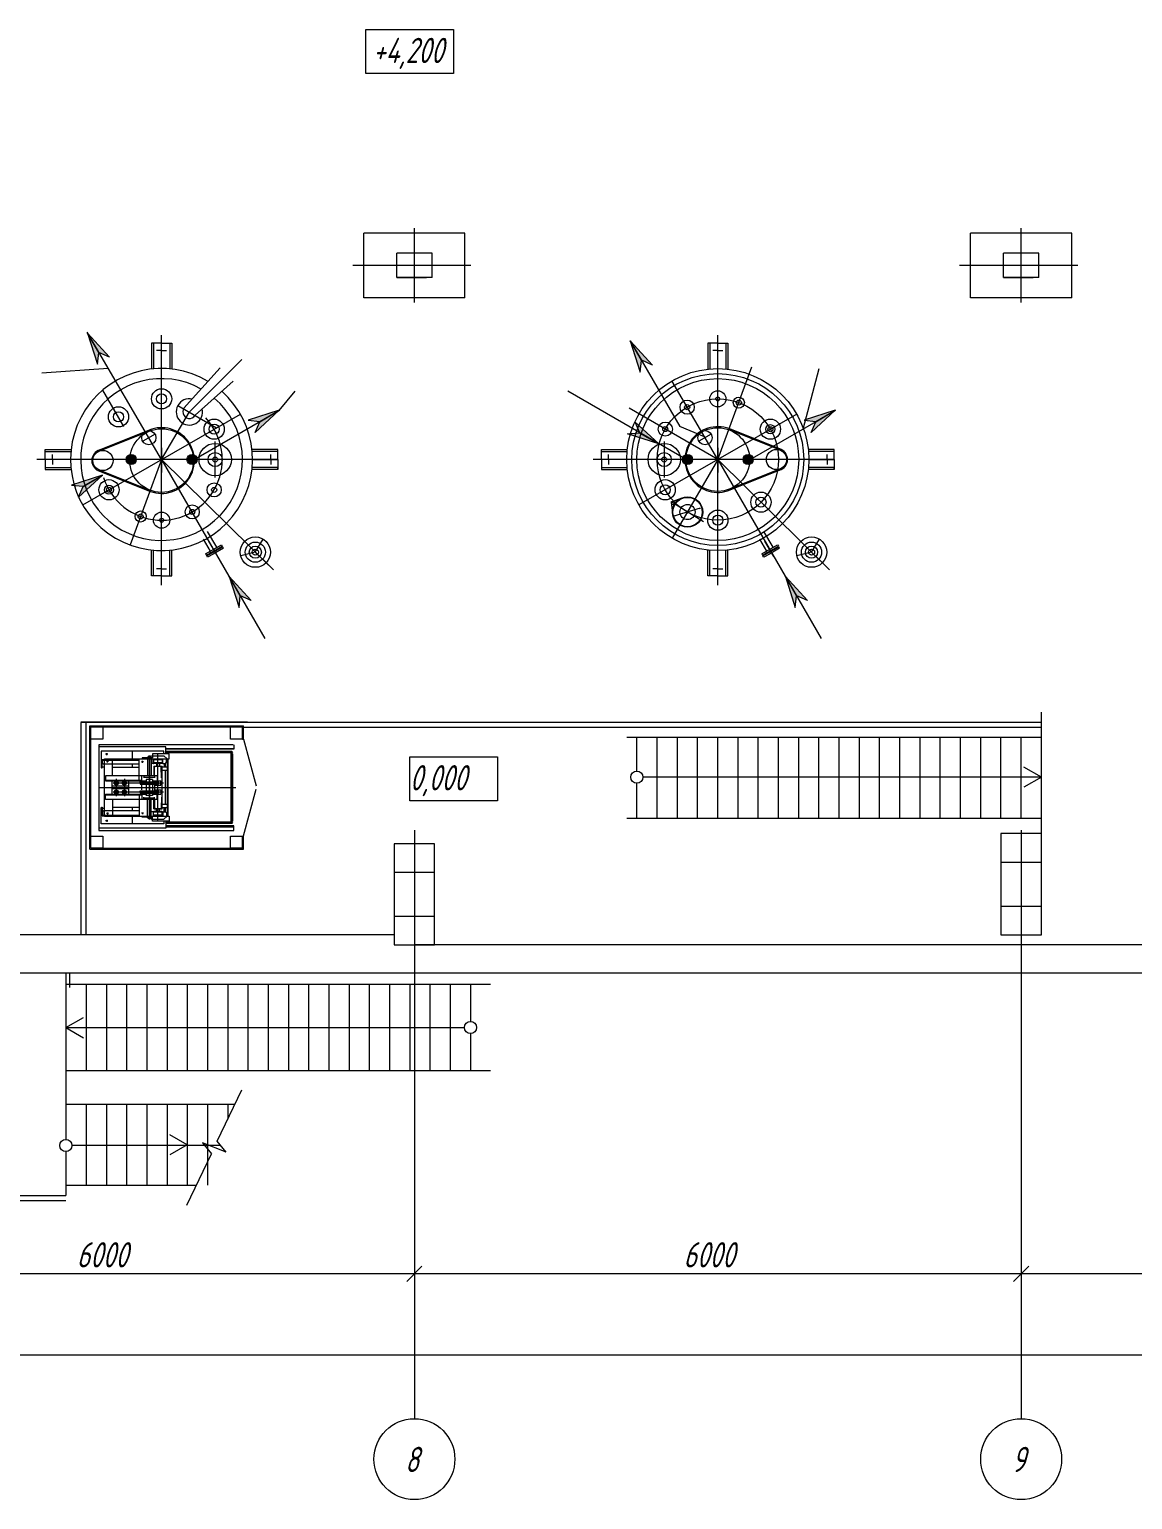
# Model space of a CAD drawing. Header units: millimetres. Extents: x 1663 to 6300, y 431 to 1491.
# Drawn here: x 3793.8 to 3902.9, y 963.4 to 1108.8 of the extents above; entities that cross this region are included whole.
import ezdxf

# ---------------------------------------------------------------- set-up
doc = ezdxf.new("R2010")
doc.units = ezdxf.units.MM
doc.layers.add('Линия связи (Вновь)', color=3, linetype='Continuous', lineweight=60)
doc.layers.add('Строительный', color=251, linetype='Continuous', lineweight=13)
doc.styles.add('Simplex', font='simplex.shx', dxfattribs={"width": 0.7, "oblique": 15})

# ---------------------------------------------------------------- blocks, each defined once
blk = doc.blocks.new('A$C0AA457AC')
at = {"layer": 'Строительный', "ltscale": 100}
h = blk.add_hatch(color=256, dxfattribs=at)
h.paths.add_polyline_path([(379.97, 241.24), (381.02, 240.76), (378.84, 243.15)])
h.paths.add_polyline_path([(378.84, 243.15), (379.82, 240.07), (379.94, 241.22)])
h = blk.add_hatch(color=256, dxfattribs=at)
h.paths.add_polyline_path([(433.64, 240.46), (434.69, 239.98), (432.51, 242.37)])
h.paths.add_polyline_path([(432.51, 242.37), (433.49, 239.29), (433.61, 240.44)])
h = blk.add_hatch(color=256, dxfattribs=at)
h.paths.add_polyline_path([(395.87, 234.38), (395.4, 233.32), (397.78, 235.51)])
h.paths.add_polyline_path([(397.78, 235.51), (394.71, 234.52), (395.86, 234.41)])
h = blk.add_hatch(color=256, dxfattribs=at)
h.paths.add_polyline_path([(433.41, 233.32), (432.94, 234.37), (435.32, 232.2)])
h.paths.add_polyline_path([(435.32, 232.2), (432.24, 233.18), (433.39, 233.29)])
h = blk.add_hatch(color=256, dxfattribs=at)
h.paths.add_polyline_path([(450.87, 234.38), (450.4, 233.32), (452.78, 235.51)])
h.paths.add_polyline_path([(452.78, 235.51), (449.71, 234.52), (450.86, 234.41)])
for points in [[(382.66, 230.64, 0.414214), (383.16, 230.14), (383.16, 230.64), (383.66, 230.64, 1)], [(383.16, 230.14, 0.414214), (383.66, 230.64), (383.16, 230.64)], [(389.67, 230.64, -0.414214), (389.17, 230.14), (389.17, 230.64), (388.67, 230.64, -1)], [(389.17, 230.14, -0.414214), (388.67, 230.64), (389.17, 230.64)], [(437.66, 230.64, 0.414214), (438.16, 230.14), (438.16, 230.64), (438.66, 230.64, 1)], [(438.16, 230.14, 0.414214), (438.66, 230.64), (438.16, 230.64)], [(444.67, 230.64, -0.414214), (444.17, 230.14), (444.17, 230.64), (443.67, 230.64, -1)], [(444.17, 230.14, -0.414214), (443.67, 230.64), (444.17, 230.64)]]:
    blk.add_hatch(color=256, dxfattribs=at).paths.add_polyline_path(points)
h = blk.add_hatch(color=256, dxfattribs=at)
h.paths.add_polyline_path([(378.41, 227.97), (377.94, 226.91), (380.32, 229.09)])
h.paths.add_polyline_path([(380.32, 229.09), (377.24, 228.11), (378.39, 228)])
h = blk.add_hatch(color=256, dxfattribs=at)
h.paths.add_polyline_path([(393.96, 217.17), (395.02, 216.69), (392.84, 219.08)])
h.paths.add_polyline_path([(392.84, 219.08), (393.82, 216), (393.93, 217.15)])
h = blk.add_hatch(color=256, dxfattribs=at)
h.paths.add_polyline_path([(448.96, 217.17), (450.02, 216.69), (447.84, 219.08)])
h.paths.add_polyline_path([(447.84, 219.08), (448.82, 216), (448.93, 217.15)])
for p, q in [((406.35, 273.18), (415.04, 273.18)), ((406.35, 268.81), (406.35, 273.18)), ((415.04, 273.18), (415.04, 268.81)), ((415.04, 268.81), (406.35, 268.81)), ((406.16, 246.64), (406.16, 253.04)), ((416.16, 253.04), (406.16, 253.04)), ((411.16, 246.18), (411.16, 253.51)), ((416.16, 246.64), (416.16, 253.04)), ((466.16, 246.64), (466.16, 253.04)), ((476.16, 253.04), (466.16, 253.04)), ((471.16, 246.18), (471.16, 253.51)), ((476.16, 246.64), (476.16, 253.04)), ((409.41, 248.64), (409.41, 251.04)), ((412.86, 251.04), (409.41, 251.04)), ((412.91, 251.04), (409.96, 251.04)), ((412.91, 248.64), (412.91, 251.04)), ((469.41, 248.64), (469.41, 251.04)), ((472.86, 251.04), (469.41, 251.04)), ((472.91, 251.04), (469.96, 251.04)), ((472.91, 248.64), (472.91, 251.04)), ((416.75, 249.84), (405.06, 249.84)), ((409.41, 248.64), (412.36, 248.64)), ((412.91, 248.64), (409.46, 248.64)), ((476.75, 249.84), (465.06, 249.84)), ((469.41, 248.64), (472.36, 248.64)), ((472.91, 248.64), (469.46, 248.64)), ((416.16, 246.64), (406.16, 246.64)), ((476.16, 246.64), (466.16, 246.64)), ((386.16, 230.64), (378.8, 243.23)), ((378.84, 243.15), (378.84, 243.12)), ((378.84, 243.15), (381.02, 240.76)), ((379.97, 241.24), (378.84, 243.15)), ((379.94, 241.22), (378.84, 243.15)), ((378.84, 243.15), (379.82, 240.07)), ((386.16, 218.23), (386.16, 242.93)), ((441.16, 218.23), (441.16, 242.93)), ((386.16, 242.14), (385.16, 242.14)), ((385.16, 242.14), (385.16, 239.58)), ((385.36, 242.14), (385.36, 239.6)), ((386.16, 241.44), (385.66, 241.44)), ((386.16, 242.14), (387.16, 242.14)), ((386.16, 241.44), (386.66, 241.44)), ((386.96, 242.14), (386.96, 239.6)), ((387.16, 242.14), (387.16, 239.58)), ((432.51, 242.37), (437.4, 233.91)), ((432.51, 242.37), (432.51, 242.35)), ((432.51, 242.37), (434.69, 239.98)), ((433.64, 240.46), (432.51, 242.37)), ((433.61, 240.44), (432.51, 242.37)), ((432.51, 242.37), (433.49, 239.29)), ((441.16, 242.14), (440.16, 242.14)), ((440.16, 242.14), (440.16, 239.58)), ((440.36, 242.14), (440.36, 239.6)), ((441.16, 241.44), (440.66, 241.44)), ((441.16, 242.14), (442.16, 242.14)), ((441.16, 241.44), (441.66, 241.44)), ((441.96, 242.14), (441.96, 239.6)), ((442.16, 242.14), (442.16, 239.58)), ((379.82, 240.07), (379.94, 241.22)), ((379.82, 240.07), (379.94, 241.22)), ((381.02, 240.76), (379.97, 241.24)), ((381.02, 240.76), (379.97, 241.24)), ((388.91, 235.35), (394.08, 240.52)), ((433.49, 239.29), (433.61, 240.44)), ((433.49, 239.29), (433.61, 240.44)), ((434.69, 239.98), (433.64, 240.46)), ((434.69, 239.98), (433.64, 240.46)), ((380.89, 239.66), (374.33, 239.19)), ((388.34, 235.68), (391.96, 239.7)), ((441.16, 230.64), (444.54, 239.8)), ((449.6, 233.66), (451.18, 239.63)), ((380.33, 237.49), (382.4, 233.91)), ((393.25, 238.4), (389.47, 235.02)), ((399.33, 237.4), (397.76, 235.48)), ((438.02, 230.64), (426.32, 237.4)), ((441.16, 230.64), (436.62, 238.41)), ((387.78, 236), (391.6, 233.78)), ((441.16, 230.64), (432.39, 235.72)), ((378.36, 226.15), (393.96, 235.13)), ((386.16, 230.64), (388.91, 235.35)), ((389.37, 230.64), (397.83, 235.52)), ((397.78, 235.51), (394.71, 234.52)), ((394.71, 234.52), (395.86, 234.41)), ((394.71, 234.52), (395.86, 234.41)), ((397.78, 235.51), (395.4, 233.32)), ((395.4, 233.32), (395.87, 234.38)), ((395.4, 233.32), (395.87, 234.38)), ((395.86, 234.41), (397.78, 235.51)), ((395.87, 234.38), (397.78, 235.51)), ((432.94, 234.37), (433.41, 233.32)), ((432.94, 234.37), (433.41, 233.32)), ((435.32, 232.2), (432.94, 234.37)), ((448.96, 235.13), (433.36, 226.15)), ((444.37, 230.64), (452.83, 235.52)), ((452.78, 235.51), (449.71, 234.52)), ((449.71, 234.52), (450.86, 234.41)), ((449.71, 234.52), (450.86, 234.41)), ((452.78, 235.51), (450.4, 233.32)), ((450.4, 233.32), (450.87, 234.38)), ((450.4, 233.32), (450.87, 234.38)), ((450.86, 234.41), (452.78, 235.51)), ((450.87, 234.38), (452.78, 235.51)), ((379.86, 231.52), (384.97, 233.57)), ((379.89, 231.43), (385.01, 233.47)), ((385.51, 233.15), (384.29, 232.45)), ((432.24, 233.18), (433.39, 233.29)), ((432.24, 233.18), (433.39, 233.29)), ((435.32, 232.2), (432.24, 233.18)), ((433.39, 233.29), (435.32, 232.2)), ((433.41, 233.32), (435.32, 232.2)), ((439.85, 232.89), (437.4, 233.91)), ((440.51, 233.15), (439.29, 232.45)), ((447.43, 231.53), (442.32, 233.57)), ((447.47, 231.62), (442.35, 233.67)), ((374.66, 230.64), (374.66, 231.64)), ((374.66, 231.64), (377.22, 231.64)), ((374.66, 230.64), (374.66, 231.64)), ((374.66, 231.64), (377.22, 231.64)), ((374.66, 231.44), (377.2, 231.44)), ((374.66, 231.44), (377.2, 231.44)), ((386.16, 229.48), (386.16, 231.91)), ((386.16, 231.81), (386.16, 229.37)), ((391.46, 228.88), (391.46, 232.43)), ((397.66, 231.64), (395.1, 231.64)), ((397.66, 231.44), (395.12, 231.44)), ((397.66, 230.64), (397.66, 231.64)), ((429.66, 230.64), (429.66, 231.64)), ((429.66, 231.64), (432.22, 231.64)), ((429.66, 231.44), (432.2, 231.44)), ((435.86, 232.41), (435.86, 228.86)), ((441.16, 231.81), (441.16, 229.37)), ((452.66, 231.64), (450.1, 231.64)), ((452.66, 231.44), (450.12, 231.44)), ((452.66, 230.64), (452.66, 231.64)), ((397.66, 230.64), (373.82, 230.64)), ((374.66, 230.64), (374.66, 229.64)), ((374.66, 230.64), (374.66, 229.64)), ((374.66, 229.84), (377.2, 229.84)), ((374.66, 229.84), (377.2, 229.84)), ((375.36, 230.64), (375.36, 231.14)), ((375.36, 230.64), (375.36, 231.14)), ((375.36, 230.64), (375.36, 230.14)), ((375.36, 230.64), (375.36, 230.14)), ((386.16, 230.64), (383.05, 222.2)), ((386.16, 230.64), (397.21, 219.72)), ((386.19, 230.59), (396.38, 212.94)), ((391.44, 230.66), (391.46, 230.64)), ((393.7, 230.64), (393.68, 230.66)), ((397.66, 229.84), (395.12, 229.84)), ((395.16, 230.64), (397.66, 230.64)), ((395.16, 230.64), (397.66, 230.64)), ((396.96, 230.64), (396.96, 231.14)), ((397.66, 230.64), (396.96, 230.64)), ((396.96, 230.64), (396.96, 230.14)), ((397.66, 230.64), (397.66, 229.64)), ((397.66, 230.64), (397.66, 230.64)), ((397.66, 229.64), (397.66, 229.84)), ((452.66, 230.64), (428.82, 230.64)), ((429.66, 230.64), (429.66, 229.64)), ((429.66, 229.84), (432.2, 229.84)), ((430.36, 230.64), (430.36, 231.14)), ((430.36, 230.64), (430.36, 230.14)), ((441.13, 230.59), (436.66, 222.85)), ((441.16, 230.64), (452.21, 219.72)), ((441.19, 230.59), (451.38, 212.94)), ((447.43, 229.76), (442.32, 227.71)), ((448.7, 230.64), (448.68, 230.66)), ((452.66, 229.84), (450.12, 229.84)), ((450.16, 230.64), (452.66, 230.64)), ((450.16, 230.64), (452.66, 230.64)), ((451.96, 230.64), (451.96, 231.14)), ((452.66, 230.64), (451.96, 230.64)), ((451.96, 230.64), (451.96, 230.14)), ((452.66, 230.64), (452.66, 229.64)), ((452.66, 230.64), (452.66, 230.64)), ((452.66, 229.64), (452.66, 229.84)), ((374.66, 229.64), (377.22, 229.64)), ((374.66, 229.64), (377.22, 229.64)), ((380.32, 229.09), (377.24, 228.11)), ((380.32, 229.09), (377.94, 226.91)), ((378.39, 228), (380.32, 229.09)), ((378.41, 227.97), (380.32, 229.09)), ((379.86, 229.57), (384.97, 227.52)), ((379.89, 229.66), (385.01, 227.61)), ((397.66, 229.64), (395.1, 229.64)), ((429.66, 229.64), (432.22, 229.64)), ((447.47, 229.67), (442.35, 227.62)), ((452.66, 229.64), (450.1, 229.64)), ((377.24, 228.11), (378.39, 228)), ((377.24, 228.11), (378.39, 228)), ((377.94, 226.91), (378.41, 227.97)), ((377.94, 226.91), (378.41, 227.97)), ((436.55, 226.45), (437.65, 226.85)), ((439.73, 224.47), (436.55, 226.45)), ((436.55, 226.45), (436.67, 225.29)), ((436.84, 225.08), (439.44, 225.85)), ((439.36, 225.88), (439.39, 225.78)), ((436.88, 225.15), (436.91, 225.04)), ((439.47, 224.53), (439.39, 224.58)), ((439.56, 224.68), (439.47, 224.53)), ((439.56, 224.68), (439.48, 224.73)), ((390.27, 222.77), (390.96, 221.58)), ((391.49, 221.42), (390.5, 223.14)), ((391.62, 221.96), (390.71, 223.53)), ((391.71, 221.04), (390.82, 222.58)), ((395.43, 221.48), (396.22, 222.76)), ((445.27, 222.77), (445.96, 221.58)), ((446.49, 221.42), (445.5, 223.14)), ((446.62, 221.96), (445.71, 223.53)), ((446.71, 221.04), (445.82, 222.58)), ((450.43, 221.48), (451.22, 222.76)), ((385.16, 219.14), (385.16, 221.7)), ((385.16, 219.14), (385.16, 221.7)), ((385.36, 219.14), (385.36, 221.68)), ((385.36, 219.14), (385.36, 221.68)), ((386.96, 219.14), (386.96, 221.68)), ((386.96, 219.14), (386.96, 221.68)), ((387.16, 219.14), (387.16, 221.7)), ((387.16, 219.14), (387.16, 221.7)), ((390.51, 221.32), (392.07, 222.22)), ((390.51, 221.32), (390.59, 221.17)), ((390.59, 221.17), (392.15, 222.07)), ((390.62, 221.12), (392.18, 222.02)), ((390.71, 220.97), (390.62, 221.12)), ((391.27, 221.29), (390.71, 220.97)), ((390.82, 221.3), (390.86, 221.29)), ((390.86, 221.29), (391.92, 221.9)), ((391.05, 221.43), (390.9, 221.35)), ((390.93, 221.29), (390.92, 221.32)), ((392.27, 221.87), (391.27, 221.29)), ((391.4, 221.58), (391.28, 221.78)), ((391.7, 221.81), (391.85, 221.89)), ((391.88, 221.84), (391.86, 221.86)), ((391.93, 221.94), (391.92, 221.9)), ((392.07, 222.22), (392.15, 222.07)), ((392.27, 221.87), (392.18, 222.02)), ((395.43, 221.48), (393.98, 221.11)), ((395.43, 221.48), (395.43, 221.48)), ((395.43, 221.48), (395.43, 221.48)), ((395.43, 221.48), (395.43, 221.48)), ((395.43, 221.48), (395.43, 221.48)), ((395.43, 221.48), (397.21, 219.72)), ((395.43, 221.48), (395.43, 221.48)), ((395.43, 221.48), (395.43, 221.48)), ((440.16, 219.14), (440.16, 221.7)), ((440.36, 219.14), (440.36, 221.68)), ((441.96, 219.14), (441.96, 221.68)), ((442.16, 219.14), (442.16, 221.7)), ((445.51, 221.32), (447.07, 222.22)), ((445.51, 221.32), (445.59, 221.17)), ((445.59, 221.17), (447.15, 222.07)), ((445.62, 221.12), (447.18, 222.02)), ((445.71, 220.97), (445.62, 221.12)), ((446.27, 221.29), (445.71, 220.97)), ((445.82, 221.3), (445.86, 221.29)), ((445.86, 221.29), (446.92, 221.9)), ((446.05, 221.43), (445.9, 221.35)), ((445.93, 221.29), (445.92, 221.32)), ((447.27, 221.87), (446.27, 221.29)), ((446.4, 221.58), (446.28, 221.78)), ((446.7, 221.81), (446.85, 221.89)), ((446.88, 221.84), (446.86, 221.86)), ((446.93, 221.94), (446.92, 221.9)), ((447.07, 222.22), (447.15, 222.07)), ((447.27, 221.87), (447.18, 222.02)), ((450.43, 221.48), (448.98, 221.11)), ((450.43, 221.48), (450.43, 221.48)), ((450.43, 221.48), (450.43, 221.48)), ((450.43, 221.48), (450.43, 221.48)), ((450.43, 221.48), (450.43, 221.48)), ((450.43, 221.48), (452.21, 219.72)), ((450.43, 221.48), (450.43, 221.48)), ((450.43, 221.48), (450.43, 221.48)), ((386.16, 219.84), (385.66, 219.84)), ((386.16, 219.84), (385.66, 219.84)), ((386.16, 219.84), (386.66, 219.84)), ((386.16, 219.84), (386.66, 219.84)), ((441.16, 219.84), (440.66, 219.84)), ((441.16, 219.84), (441.66, 219.84)), ((386.16, 219.14), (385.16, 219.14)), ((386.16, 219.14), (385.16, 219.14)), ((386.16, 219.14), (387.16, 219.14)), ((386.16, 219.14), (387.16, 219.14)), ((392.84, 219.08), (392.83, 219.05)), ((392.84, 219.08), (395.02, 216.69)), ((393.96, 217.17), (392.84, 219.08)), ((393.93, 217.15), (392.84, 219.08)), ((392.84, 219.08), (393.82, 216)), ((441.16, 219.14), (440.16, 219.14)), ((441.16, 219.14), (442.16, 219.14)), ((447.84, 219.08), (447.83, 219.05)), ((447.84, 219.08), (450.02, 216.69)), ((448.96, 217.17), (447.84, 219.08)), ((448.93, 217.15), (447.84, 219.08)), ((447.84, 219.08), (448.82, 216)), ((393.82, 216), (393.93, 217.15)), ((393.82, 216), (393.93, 217.15)), ((395.02, 216.69), (393.96, 217.17)), ((395.02, 216.69), (393.96, 217.17)), ((448.82, 216), (448.93, 217.15)), ((448.82, 216), (448.93, 217.15)), ((450.02, 216.69), (448.96, 217.17)), ((450.02, 216.69), (448.96, 217.17)), ((473.16, 193.64), (473.16, 205.64)), ((394.66, 204.68), (378.16, 204.68)), ((378.16, 204.64), (378.16, 183.64)), ((473.16, 204.64), (378.16, 204.64)), ((378.66, 204.64), (378.66, 183.64)), ((379.06, 204.3), (394.26, 204.3)), ((379.06, 192.1), (379.06, 204.3)), ((379.16, 204.2), (394.16, 204.2)), ((379.16, 192.2), (379.16, 204.2)), ((379.16, 204.2), (380.36, 204.2)), ((379.16, 203), (379.16, 204.2)), ((380.36, 204.2), (380.36, 203)), ((392.96, 204.2), (394.16, 204.2)), ((392.96, 203), (392.96, 204.2)), ((394.16, 203), (394.16, 204.2)), ((394.16, 204.2), (394.16, 203)), ((394.26, 203), (394.26, 204.3)), ((473.16, 204.14), (394.26, 204.14)), ((380.36, 203), (379.16, 203)), ((393.25, 202.44), (379.97, 202.44)), ((379.97, 202.44), (379.97, 193.96)), ((386.58, 202.23), (379.97, 202.23)), ((386.58, 201.53), (386.58, 202.23)), ((394.16, 203), (392.96, 203)), ((393.31, 202.44), (393.31, 201.98)), ((394.16, 203), (394.26, 203)), ((394.26, 203), (395.51, 198.36)), ((473.16, 203.14), (432.16, 203.14)), ((433.16, 199.83), (433.16, 203.14)), ((435.16, 195.14), (435.16, 203.14)), ((437.16, 195.14), (437.16, 203.14)), ((439.16, 195.14), (439.16, 203.14)), ((441.16, 195.14), (441.16, 203.14)), ((443.16, 195.14), (443.16, 203.14)), ((445.16, 195.14), (445.16, 203.14)), ((447.16, 195.14), (447.16, 203.14)), ((449.16, 195.14), (449.16, 203.14)), ((451.16, 195.14), (451.16, 203.14)), ((453.16, 195.14), (453.16, 203.14)), ((455.16, 195.14), (455.16, 203.14)), ((457.16, 195.14), (457.16, 203.14)), ((459.16, 195.14), (459.16, 203.14)), ((461.16, 195.14), (461.16, 203.14)), ((463.16, 195.14), (463.16, 203.14)), ((465.16, 195.14), (465.16, 203.14)), ((467.16, 195.14), (467.16, 203.14)), ((469.16, 195.14), (469.16, 203.14)), ((471.16, 195.14), (471.16, 203.14)), ((386.38, 201.79), (380.2, 201.79)), ((380.2, 201.79), (380.2, 200.22)), ((380.23, 200.15), (380.23, 200.94)), ((380.23, 200.94), (380.3, 200.94)), ((380.3, 200.15), (380.3, 200.99)), ((380.3, 200.99), (380.51, 200.99)), ((380.32, 200.6), (380.32, 200.92)), ((380.32, 200.92), (383.95, 200.92)), ((380.51, 201.03), (386.91, 201.03)), ((380.51, 195.37), (380.51, 201.03)), ((380.84, 201.49), (380.62, 201.49)), ((380.83, 201.49), (380.62, 201.49)), ((380.92, 200.76), (380.71, 200.76)), ((380.73, 201.41), (380.73, 201.59)), ((380.73, 201.39), (380.73, 201.58)), ((380.82, 200.67), (380.82, 200.86)), ((381.31, 199.37), (381.31, 201.03)), ((383.29, 201.03), (383.29, 201.79)), ((383.95, 198.93), (383.95, 201.03)), ((384.38, 200.75), (384.17, 200.75)), ((385.27, 201.14), (384.24, 201.14)), ((384.24, 201.14), (384.24, 201.03)), ((384.28, 200.66), (384.28, 200.85)), ((385.12, 201.2), (384.78, 201.2)), ((384.78, 201.2), (384.78, 201.14)), ((384.78, 201.03), (384.78, 199.37)), ((385.06, 201.28), (384.84, 201.28)), ((384.84, 201.28), (384.84, 201.2)), ((384.95, 195.04), (384.95, 201.36)), ((384.95, 201.36), (384.95, 195.04)), ((385.06, 201.2), (385.17, 201.34)), ((385.06, 201.28), (385.06, 201.2)), ((385.12, 201.14), (385.12, 201.2)), ((385.12, 201.03), (385.12, 199.37)), ((385.17, 201.34), (386.39, 201.34)), ((386.91, 201.53), (385.27, 201.53)), ((385.27, 201.53), (385.27, 201.14)), ((385.32, 200.59), (385.32, 201.03)), ((385.4, 200.98), (385.37, 200.93)), ((385.37, 200.93), (385.37, 200.63)), ((386.22, 200.93), (385.37, 200.93)), ((386.19, 200.98), (385.4, 200.98)), ((385.59, 200.93), (385.59, 200.98)), ((385.8, 194.83), (385.8, 201.57)), ((386.01, 200.93), (386.01, 200.98)), ((386.19, 200.98), (386.22, 200.93)), ((386.22, 200.93), (386.22, 200.63)), ((386.28, 200.59), (386.28, 201.03)), ((386.38, 201.53), (386.38, 201.79)), ((386.39, 201.34), (386.7, 201.03)), ((386.56, 200.59), (386.66, 200.7)), ((386.58, 202.07), (393.31, 202.07)), ((393.31, 201.98), (386.58, 201.98)), ((393.1, 201.77), (386.65, 201.77)), ((393.1, 201.7), (386.65, 201.7)), ((393.1, 201.63), (386.65, 201.63)), ((386.66, 200.7), (386.66, 201.03)), ((386.72, 201.03), (386.72, 195.37)), ((386.77, 201.03), (386.77, 195.37)), ((386.91, 201.03), (386.91, 201.53)), ((393.03, 194.86), (393.03, 201.55)), ((393.1, 194.7), (393.1, 201.7)), ((393.17, 201.55), (393.17, 194.86)), ((410.7, 201.25), (419.39, 201.25)), ((410.7, 196.88), (410.7, 201.25)), ((419.39, 201.25), (419.39, 196.88)), ((380.2, 200.22), (380.23, 200.15)), ((380.23, 200.15), (380.3, 200.15)), ((380.3, 200.25), (380.51, 200.25)), ((380.42, 200.5), (380.32, 200.6)), ((383.95, 200.5), (380.42, 200.5)), ((385.71, 199.37), (380.6, 199.37)), ((380.6, 199.37), (380.6, 198.85)), ((383.95, 200.18), (381.31, 200.18)), ((383.29, 200.18), (383.29, 200.5)), ((384.21, 198.85), (384.21, 199.37)), ((384.36, 199.23), (385.51, 199.23)), ((384.42, 199.29), (384.42, 199.16)), ((385.32, 200.59), (385.12, 200.59)), ((385.32, 200.59), (385.35, 200.59)), ((385.35, 200.59), (385.37, 200.63)), ((385.4, 200.57), (385.37, 200.63)), ((386.22, 200.63), (385.37, 200.63)), ((385.39, 200.32), (385.39, 199.37)), ((385.39, 200.32), (386.22, 200.32)), ((386.19, 200.57), (385.4, 200.57)), ((385.45, 199.37), (385.46, 200.22)), ((385.45, 199.29), (385.45, 199.16)), ((385.46, 200.22), (385.52, 200.29)), ((386.08, 200.29), (385.52, 200.29)), ((385.65, 200.57), (385.65, 200.32)), ((385.71, 199.37), (385.71, 198.85)), ((385.94, 200.57), (385.94, 200.32)), ((386.13, 200.22), (386.08, 200.29)), ((386.15, 199.16), (386.13, 200.22)), ((386.19, 200.57), (386.22, 200.63)), ((386.24, 200.59), (386.22, 200.63)), ((386.22, 196.08), (386.22, 200.32)), ((386.72, 200.2), (386.22, 200.2)), ((386.72, 199.9), (386.22, 199.9)), ((386.28, 200.59), (386.24, 200.59)), ((386.28, 200.59), (386.56, 200.59)), ((386.4, 200.59), (386.4, 200.2)), ((386.56, 200.2), (386.56, 200.59)), ((386.56, 196.51), (386.56, 199.9)), ((473.16, 199.23), (433.76, 199.23)), ((473.16, 199.23), (471.43, 200.23)), ((473.16, 199.23), (471.43, 198.23)), ((379.97, 198.2), (393.5, 198.2)), ((380.6, 198.93), (384.21, 198.93)), ((380.6, 198.85), (384.21, 198.85)), ((381.26, 197.55), (381.26, 198.85)), ((382.88, 198.33), (381.26, 198.33)), ((382.88, 198.08), (381.26, 198.08)), ((381.37, 198.65), (386.35, 198.65)), ((381.37, 197.76), (386.35, 197.76)), ((381.6, 198.79), (381.51, 198.64)), ((381.51, 198.64), (381.6, 198.5)), ((381.6, 197.9), (381.51, 197.75)), ((381.51, 197.75), (381.6, 197.61)), ((381.76, 198.79), (381.6, 198.79)), ((381.6, 198.5), (381.76, 198.5)), ((381.76, 197.9), (381.6, 197.9)), ((381.68, 199.06), (381.68, 197.35)), ((381.84, 198.65), (381.76, 198.79)), ((381.76, 198.5), (381.84, 198.65)), ((381.84, 197.76), (381.76, 197.9)), ((381.76, 197.61), (381.84, 197.76)), ((382.4, 198.79), (382.31, 198.64)), ((382.31, 198.64), (382.4, 198.5)), ((382.4, 197.9), (382.31, 197.75)), ((382.31, 197.75), (382.4, 197.61)), ((382.56, 198.79), (382.4, 198.79)), ((382.4, 198.5), (382.56, 198.5)), ((382.56, 197.9), (382.4, 197.9)), ((382.48, 199.06), (382.48, 197.35)), ((382.64, 198.65), (382.56, 198.79)), ((382.56, 198.5), (382.64, 198.65)), ((382.64, 197.76), (382.56, 197.9)), ((382.56, 197.61), (382.64, 197.76)), ((382.88, 198.85), (382.88, 197.55)), ((384.05, 198.74), (384.05, 198.77)), ((384.05, 198.77), (385.85, 198.77)), ((384.15, 198.71), (384.05, 198.74)), ((384.15, 198.58), (384.05, 198.56)), ((384.05, 198.56), (384.05, 198.52)), ((384.05, 198.52), (385.85, 198.52)), ((384.05, 197.85), (384.05, 197.88)), ((384.05, 197.88), (385.85, 197.88)), ((384.15, 197.82), (384.05, 197.85)), ((384.15, 198.71), (385.75, 198.71)), ((384.15, 198.71), (384.15, 198.58)), ((384.15, 198.58), (385.75, 198.58)), ((384.15, 197.82), (385.75, 197.82)), ((384.15, 197.69), (384.15, 197.82)), ((384.21, 198.85), (384.63, 198.85)), ((384.21, 197.97), (384.21, 198.43)), ((385.27, 198.99), (384.63, 198.99)), ((384.63, 198.99), (384.63, 198.77)), ((384.63, 198.52), (384.63, 197.88)), ((385.27, 198.99), (385.27, 198.77)), ((385.27, 198.85), (385.71, 198.85)), ((385.27, 198.52), (385.27, 197.88)), ((385.45, 198.52), (385.45, 197.88)), ((385.55, 198.85), (386.08, 198.85)), ((385.55, 198.85), (385.55, 198.77)), ((385.55, 198.45), (385.55, 198.52)), ((385.55, 198.45), (386.08, 198.45)), ((385.55, 197.96), (386.08, 197.96)), ((385.55, 197.96), (385.55, 197.88)), ((385.75, 198.71), (385.85, 198.74)), ((385.75, 198.71), (385.75, 198.58)), ((385.75, 198.58), (385.85, 198.56)), ((385.75, 197.82), (385.85, 197.85)), ((385.75, 197.69), (385.75, 197.82)), ((385.85, 198.74), (385.85, 198.77)), ((385.85, 198.56), (385.85, 198.52)), ((385.85, 197.85), (385.85, 197.88)), ((386.08, 198.45), (386.08, 198.85)), ((386.08, 197.96), (386.08, 197.56)), ((386.15, 199.16), (386.22, 199.14)), ((394.26, 193.41), (395.51, 198.04)), ((433.16, 195.14), (433.16, 198.63)), ((380.6, 197.03), (380.6, 197.55)), ((380.6, 197.55), (384.21, 197.55)), ((380.6, 197.48), (384.21, 197.48)), ((385.71, 197.03), (380.6, 197.03)), ((381.31, 197.03), (381.31, 195.37)), ((381.6, 197.61), (381.76, 197.61)), ((382.4, 197.61), (382.56, 197.61)), ((383.95, 197.48), (383.95, 195.37)), ((384.15, 197.69), (384.05, 197.67)), ((384.05, 197.67), (384.05, 197.63)), ((384.05, 197.63), (385.85, 197.63)), ((384.15, 197.69), (385.75, 197.69)), ((384.21, 197.55), (384.21, 197.03)), ((384.21, 197.55), (384.63, 197.55)), ((384.34, 197.18), (385.5, 197.18)), ((384.42, 197.12), (384.42, 197.24)), ((384.63, 197.63), (384.63, 197.38)), ((385.27, 197.41), (384.63, 197.41)), ((384.78, 195.37), (384.78, 197.03)), ((385.12, 195.37), (385.12, 197.03)), ((385.27, 197.63), (385.27, 197.41)), ((385.27, 197.55), (385.71, 197.55)), ((385.39, 196.08), (385.39, 197.03)), ((385.45, 197.12), (385.45, 197.24)), ((385.45, 197.03), (385.46, 196.18)), ((385.55, 197.56), (385.55, 197.63)), ((385.55, 197.56), (386.08, 197.56)), ((385.71, 197.03), (385.71, 197.55)), ((385.75, 197.69), (385.85, 197.67)), ((385.85, 197.67), (385.85, 197.63)), ((386.15, 197.24), (386.13, 196.18)), ((386.15, 197.24), (386.22, 197.26)), ((386.72, 196.51), (386.22, 196.51)), ((419.39, 196.88), (410.7, 196.88)), ((380.2, 196.19), (380.23, 196.25)), ((380.2, 194.61), (380.2, 196.19)), ((380.23, 196.25), (380.3, 196.25)), ((380.23, 196.25), (380.23, 195.46)), ((380.23, 195.46), (380.3, 195.46)), ((380.3, 196.25), (380.3, 195.41)), ((380.3, 196.16), (380.51, 196.16)), ((380.3, 195.41), (380.51, 195.41)), ((380.42, 195.9), (380.32, 195.8)), ((380.32, 195.8), (380.32, 195.48)), ((380.32, 195.48), (383.95, 195.48)), ((383.95, 195.9), (380.42, 195.9)), ((380.51, 195.37), (386.91, 195.37)), ((380.83, 194.92), (380.62, 194.92)), ((380.92, 195.64), (380.71, 195.64)), ((380.73, 195.01), (380.73, 194.82)), ((380.82, 195.74), (380.82, 195.55)), ((383.95, 196.22), (381.31, 196.22)), ((383.29, 195.9), (383.29, 196.22)), ((383.29, 194.61), (383.29, 195.37)), ((384.38, 195.65), (384.17, 195.65)), ((384.24, 195.27), (384.24, 195.37)), ((385.27, 195.27), (384.24, 195.27)), ((384.28, 195.74), (384.28, 195.56)), ((384.78, 195.2), (384.78, 195.27)), ((385.12, 195.2), (384.78, 195.2)), ((384.84, 195.13), (384.84, 195.2)), ((385.06, 195.13), (384.84, 195.13)), ((385.06, 195.13), (385.06, 195.2)), ((385.06, 195.2), (385.17, 195.06)), ((385.32, 195.81), (385.12, 195.81)), ((385.12, 195.27), (385.12, 195.2)), ((385.17, 195.06), (386.39, 195.06)), ((385.27, 194.88), (385.27, 195.27)), ((386.91, 194.88), (385.27, 194.88)), ((385.32, 195.81), (385.35, 195.81)), ((385.32, 195.81), (385.32, 195.37)), ((385.35, 195.81), (385.37, 195.78)), ((385.4, 195.83), (385.37, 195.78)), ((385.37, 195.48), (385.37, 195.78)), ((386.22, 195.78), (385.37, 195.78)), ((385.4, 195.42), (385.37, 195.48)), ((386.22, 195.48), (385.37, 195.48)), ((385.39, 196.08), (386.22, 196.08)), ((386.19, 195.83), (385.4, 195.83)), ((386.19, 195.42), (385.4, 195.42)), ((385.46, 196.18), (385.52, 196.11)), ((386.08, 196.11), (385.52, 196.11)), ((385.59, 195.48), (385.59, 195.42)), ((385.65, 195.83), (385.65, 196.08)), ((385.94, 195.83), (385.94, 196.08)), ((386.01, 195.48), (386.01, 195.42)), ((386.13, 196.18), (386.08, 196.11)), ((386.19, 195.83), (386.22, 195.78)), ((386.19, 195.42), (386.22, 195.48)), ((386.72, 196.2), (386.22, 196.2)), ((386.24, 195.81), (386.22, 195.78)), ((386.22, 195.48), (386.22, 195.78)), ((386.28, 195.81), (386.24, 195.81)), ((386.28, 195.81), (386.28, 195.37)), ((386.28, 195.81), (386.56, 195.81)), ((386.38, 194.88), (386.38, 194.61)), ((386.39, 195.06), (386.7, 195.37)), ((386.4, 195.81), (386.4, 196.2)), ((386.56, 195.81), (386.56, 196.2)), ((386.56, 195.81), (386.66, 195.71)), ((386.58, 194.88), (386.58, 194.17)), ((386.66, 195.71), (386.66, 195.37)), ((386.91, 195.37), (386.91, 194.88)), ((473.16, 195.14), (432.16, 195.14)), ((379.16, 193.4), (380.36, 193.4)), ((379.16, 192.2), (379.16, 193.4)), ((386.58, 194.17), (379.97, 194.17)), ((379.97, 193.96), (393.31, 193.96)), ((386.38, 194.61), (380.2, 194.61)), ((380.36, 193.4), (380.36, 192.2)), ((393.31, 194.42), (386.58, 194.42)), ((386.58, 194.33), (393.31, 194.33)), ((393.1, 194.77), (386.65, 194.77)), ((393.1, 194.7), (386.65, 194.7)), ((393.1, 194.63), (386.65, 194.63)), ((392.96, 193.4), (394.16, 193.4)), ((392.96, 192.2), (392.96, 193.4)), ((393.31, 193.96), (393.31, 194.42)), ((394.16, 192.2), (394.16, 193.4)), ((394.16, 193.4), (394.26, 193.4)), ((394.16, 193.4), (394.16, 192.2)), ((394.26, 192.1), (394.26, 193.4)), ((411.16, 193.98), (411.16, 135.78)), ((473.16, 193.64), (469.16, 193.64)), ((469.16, 193.64), (469.16, 183.64)), ((471.16, 193.98), (471.16, 135.78)), ((473.16, 183.64), (473.16, 193.64)), ((379.06, 192.1), (394.26, 192.1)), ((379.16, 192.2), (394.16, 192.2)), ((380.36, 192.2), (379.16, 192.2)), ((394.16, 192.2), (392.96, 192.2)), ((413.16, 192.64), (409.16, 192.64)), ((409.16, 192.64), (409.16, 182.64)), ((413.16, 182.64), (413.16, 192.64)), ((469.16, 190.82), (473.16, 190.82)), ((409.16, 189.82), (413.16, 189.82)), ((469.16, 186.47), (473.16, 186.47)), ((409.16, 185.47), (413.16, 185.47)), ((409.16, 183.64), (371.46, 183.64)), ((469.16, 183.64), (473.16, 183.64)), ((409.16, 182.64), (413.16, 182.64)), ((413.16, 182.64), (411.16, 182.64)), ((484.96, 182.64), (413.16, 182.64)), ((484.96, 179.84), (371.46, 179.84)), ((376.7, 179.84), (376.7, 163.4)), ((377.1, 178.41), (377.1, 179.84)), ((418.7, 178.73), (376.7, 178.73)), ((378.7, 178.73), (378.7, 170.18)), ((380.7, 178.73), (380.7, 170.18)), ((382.7, 178.73), (382.7, 170.18)), ((384.7, 178.73), (384.7, 170.18)), ((386.7, 178.73), (386.7, 170.18)), ((388.7, 178.73), (388.7, 170.18)), ((390.7, 178.73), (390.7, 170.18)), ((392.7, 178.73), (392.7, 170.18)), ((394.7, 178.73), (394.7, 170.18)), ((396.7, 178.73), (396.7, 170.18)), ((398.7, 178.73), (398.7, 170.18)), ((400.7, 178.73), (400.7, 170.18)), ((402.7, 178.73), (402.7, 170.18)), ((404.7, 178.73), (404.7, 170.18)), ((406.7, 178.73), (406.7, 170.18)), ((408.7, 178.73), (408.7, 170.18)), ((410.7, 178.73), (410.7, 170.18)), ((412.7, 178.73), (412.7, 170.18)), ((414.7, 178.73), (414.7, 170.18)), ((416.7, 178.73), (416.7, 175.06)), ((376.7, 174.46), (378.43, 175.46)), ((376.7, 174.46), (416.1, 174.46)), ((376.7, 174.46), (378.43, 173.46)), ((416.7, 173.86), (416.7, 170.18)), ((418.7, 170.18), (376.7, 170.18)), ((391.67, 163.23), (394.08, 168.31)), ((376.7, 166.87), (393.4, 166.87)), ((378.7, 166.87), (378.7, 158.87)), ((380.7, 166.87), (380.7, 158.87)), ((382.7, 166.87), (382.7, 158.87)), ((384.7, 166.87), (384.7, 158.87)), ((386.7, 166.87), (386.7, 158.87)), ((388.7, 166.87), (388.7, 158.87)), ((390.7, 166.87), (390.7, 158.87)), ((392.7, 166.87), (392.7, 165.4)), ((388.7, 162.87), (386.97, 163.87)), ((388.7, 162.87), (386.97, 161.87)), ((392.53, 162.13), (390.22, 163.07)), ((390.22, 163.07), (391.08, 161.97)), ((392.53, 162.13), (391.67, 163.23)), ((376.7, 162.2), (376.7, 157.87)), ((392.02, 162.8), (377.3, 162.8)), ((388.67, 156.89), (391.08, 161.97)), ((376.7, 158.87), (389.61, 158.87)), ((355.91, 157.37), (376.7, 157.37)), ((356.31, 157.87), (376.7, 157.87)), ((411.16, 153.35), (411.16, 149.61)), ((411.16, 153.35), (411.16, 149.61)), ((471.16, 153.65), (471.16, 149.61)), ((471.16, 153.35), (471.16, 149.61)), ((411.16, 150.11), (351.16, 150.11)), ((411.91, 150.86), (410.41, 149.36)), ((410.41, 149.36), (411.91, 150.86)), ((471.16, 150.11), (411.16, 150.11)), ((471.91, 150.86), (470.41, 149.36)), ((470.41, 149.36), (471.91, 150.86)), ((531.16, 150.11), (471.16, 150.11)), ((47.16, 142.1), (655.16, 142.1))]:
    blk.add_line(p, q, dxfattribs=at)
for centre, radius in [((441.16, 230.64), 9), ((441.16, 230.64), 8.5), ((441.16, 230.64), 8), ((386.16, 236.64), 1), ((386.16, 236.64), 0.5), ((441.16, 236.64), 0.8), ((381.9, 234.86), 1), ((441.16, 230.64), 6), ((438.13, 235.82), 0.7), ((438.13, 235.82), 0.25), ((441.16, 236.64), 0.2), ((443.24, 236.27), 0.55), ((443.24, 236.27), 0.25), ((381.9, 234.86), 0.5), ((391.36, 233.64), 1), ((391.36, 233.64), 0.5), ((435.97, 233.65), 0.7), ((446.36, 233.64), 1), ((386.16, 230.54), 3.15), ((384.9, 232.8), 0.7), ((435.97, 233.65), 0.25), ((441.16, 230.64), 3.15), ((439.9, 232.8), 0.7), ((446.36, 233.64), 0.45), ((446.36, 233.64), 0.25), ((380.36, 230.54), 1), ((391.46, 230.64), 1.6), ((391.46, 230.64), 0.7), ((435.86, 230.64), 1.6), ((435.86, 230.64), 0.7), ((446.96, 230.64), 1), ((383.16, 230.64), 0.5), ((389.17, 230.64), 0.5), ((391.46, 230.64), 0.25), ((435.86, 230.64), 0.25), ((438.16, 230.64), 0.5), ((444.17, 230.64), 0.5), ((380.96, 227.65), 1), ((391.36, 227.64), 0.7), ((435.96, 227.65), 1), ((380.96, 227.65), 0.45), ((380.96, 227.65), 0.25), ((391.36, 227.64), 0.25), ((435.96, 227.65), 0.5), ((438.17, 225.45), 1.5), ((438.17, 225.45), 1.45), ((445.43, 226.42), 1), ((445.43, 226.42), 0.5), ((384.09, 225.01), 0.55), ((386.16, 224.64), 0.8), ((389.19, 225.46), 0.7), ((389.19, 225.46), 0.25), ((436.75, 226.33), 0.173), ((438.17, 225.45), 0.75), ((438.17, 225.45), 0.1), ((441.16, 224.64), 1), ((384.09, 225.01), 0.25), ((386.16, 224.64), 0.2), ((441.16, 224.64), 0.5), ((395.43, 221.48), 1.5), ((395.43, 221.48), 1), ((450.43, 221.48), 1.5), ((450.43, 221.48), 1), ((395.43, 221.48), 0.6), ((395.43, 221.48), 0.3), ((450.43, 221.48), 0.6), ((450.43, 221.48), 0.3), ((386.65, 201.7), 0.0701), ((393.1, 201.7), 0.0701), ((393.1, 201.55), 0.0701), ((433.16, 199.23), 0.6), ((381.68, 198.65), 0.201), ((381.68, 197.76), 0.201), ((381.68, 198.65), 0.0936), ((381.68, 197.76), 0.0936), ((382.48, 198.65), 0.201), ((382.48, 197.76), 0.201), ((382.48, 198.65), 0.0936), ((382.48, 197.76), 0.0936), ((385.8, 198.65), 0.0439), ((385.8, 197.76), 0.0439), ((393.1, 194.86), 0.0701), ((386.65, 194.7), 0.0701), ((393.1, 194.7), 0.0701), ((416.7, 174.46), 0.6), ((376.7, 162.8), 0.6), ((411.16, 131.78), 4), ((471.16, 131.78), 4)]:
    blk.add_circle(centre, radius, dxfattribs=at)
for centre, radius, start, end in [((386.16, 230.64), 9, 59.2189, 48.5792), ((386.16, 230.64), 8, 60.6375, 49.4331), ((388.91, 235.35), 1.3, 77.3538, 13.3913), ((388.91, 235.35), 0.65, 126.3082, 329.7774), ((386.16, 230.64), 6, 197.339, 43.3302), ((386.16, 230.54), 3.25, 245.194, 112.1583), ((441.16, 230.64), 3.25, 65.194, 292.1583), ((380.36, 230.54), 1.1, 106.1974, 253.8026), ((446.96, 230.64), 1.1, 286.1974, 73.8026)]:
    blk.add_arc(centre, radius, start, end, dxfattribs=at)
at = {"layer": 'Строительный', "ltscale": 100, "style": 'Simplex', "oblique": 15, "width": 0.7}
for s, p in [('+4,200', (407.05, 269.85)), ('0,000', (410.7, 197.92)), ('6000', (377.76, 150.74)), ('6000', (437.76, 150.74)), ('8', (410.23, 130.5)), ('9', (470.23, 130.5))]:
    blk.add_text(s, height=2.5, dxfattribs=at).set_placement(p)

msp = doc.modelspace()

# ---------------------------------------------------------------- block references
at = {"layer": 'Линия связи (Вновь)'}
msp.add_blockref('A$C0AA457AC', (3420.75, 835.59), dxfattribs=at)

doc.saveas('drawing.dxf')
